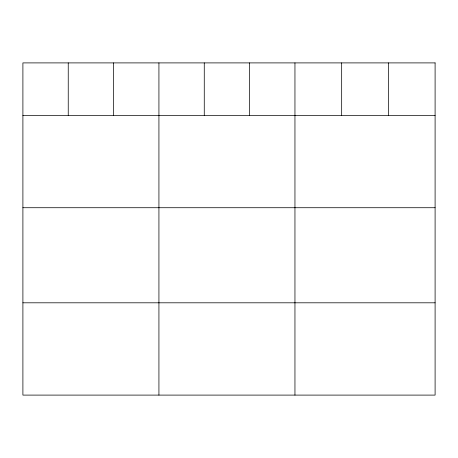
<?xml version="1.0" encoding="UTF-8"?>
<svg xmlns="http://www.w3.org/2000/svg" width="458" height="458" viewBox="0 0 458 458"><rect width="100%" height="100%" fill="white"/><g stroke="black" fill="none" stroke-linecap="round" stroke-linejoin="round"><path stroke-width="0.69" d="M22.9 115.427L435.1 115.427M22.9 207.72L435.1 207.72M22.9 302.807L435.1 302.807M388.384 62.901L388.384 115.427M341.668 62.901L341.668 115.427M294.952 62.901L294.952 395.099M249.61 62.901L249.61 115.427M204.268 62.901L204.268 115.427M158.926 62.901L158.926 395.099M113.584 62.901L113.584 115.427M68.242 62.901L68.242 115.427M435.1 62.901L22.9 62.901L22.9 395.099L435.1 395.099L435.1 62.901"/></g></svg>
